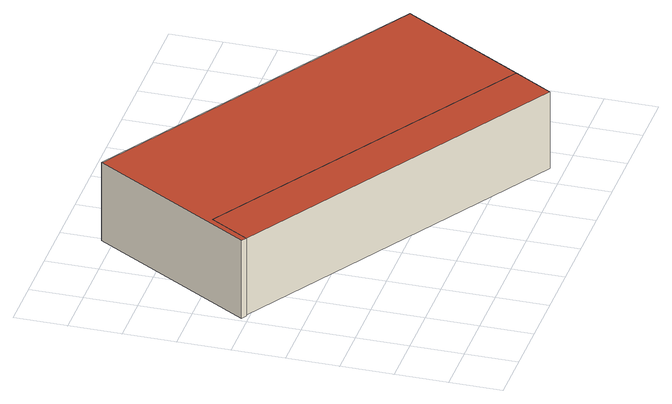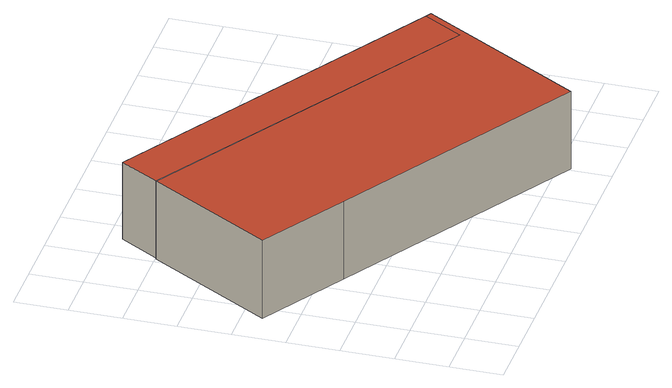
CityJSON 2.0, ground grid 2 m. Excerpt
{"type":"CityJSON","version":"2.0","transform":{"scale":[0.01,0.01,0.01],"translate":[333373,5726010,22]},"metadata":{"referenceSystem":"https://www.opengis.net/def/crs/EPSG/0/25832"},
"CityObjects":{
"building1":{"type":"Building","attributes":{"Gemeindeschluessel":"05170048","Geometrietyp2DReferenz":"3000","function":"31001_3222"},"address":[{"country":"Germany","locality":"Wesel","thoroughfareNumber":"7","thoroughfareName":"Rheinpromenade"}],"children":["building1-1","building1-2"]},
"building1-1":{"type":"BuildingPart","attributes":{"roofType":"1000","measuredHeight":3.22},"parents":["building1"],"geometry":[{"type":"MultiSurface","lod":"2","boundaries":[[[0,1,2,3]],[[4,5,1,0]],[[6,7,5,4]],[[8,9,7,6]],[[10,11,9,8]],[[8,6,4,0,3,12,10]],[[2,1,5,7,9,11,13]],[[14,15,2,13]],[[12,3,15,14]],[[16,14,13,11]],[[10,12,14,16]]],"semantics":{"surfaces":[{"type":"WallSurface"},{"type":"RoofSurface"},{"type":"GroundSurface"},{"type":"ClosureSurface"}],"values":[0,0,0,0,0,1,2,0,3,0,3]}}]},
"building1-2":{"type":"BuildingPart","attributes":{"roofType":"1000","measuredHeight":3.17},"address":[{"country":"Germany","locality":"Wesel","thoroughfareNumber":"7","thoroughfareName":"Rheinpromenade"}],"parents":["building1"],"geometry":[{"type":"Solid","lod":"2","boundaries":[[[[17,18,16,10]],[[3,15,18,17]],[[10,12,3,17]],[[14,16,18,15]],[[12,14,15,3]],[[10,16,14,12]]]],"semantics":{"surfaces":[{"type":"WallSurface"},{"type":"RoofSurface"},{"type":"GroundSurface"},{"type":"ClosureSurface"}],"values":[[0,0,1,2,3,3]]}}]}
},
"vertices":[
[19,826,350],[19,826,28],[39,813,28],[39,813,350],[392,1446,350],[392,1446,28],[1330,879,350],[1330,879,28],[1665,676,350],[1665,676,28],[1380,204,350],[1380,204,28],[130,964,350],[130,964,28],[130,964,32],[39,813,32],[1380,204,32],
[1289,54,350],[1289,54,32]
]}
